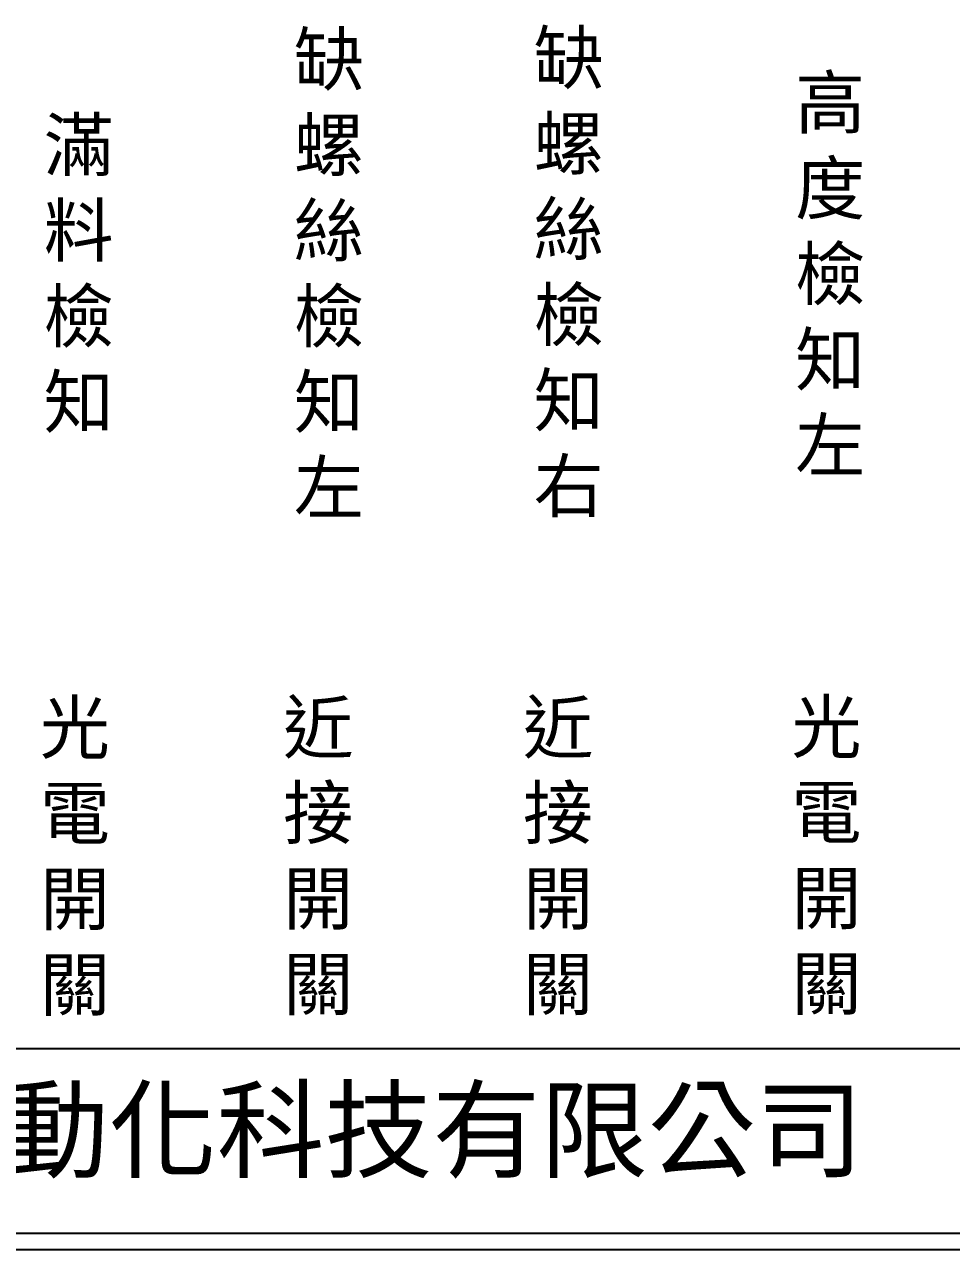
# Model space of a CAD drawing. Extents: x 275 to 562, y 265 to 469.
# Drawn here: x 339.8 to 410.2, y 264.9 to 357.9 of the extents above; entities that cross this region are included whole.
import ezdxf

# ---------------------------------------------------------------- set-up
doc = ezdxf.new("R2010")
doc.units = 0
doc.layers.add('圖框層', color=7, linetype='CONTINUOUS')
doc.layers.add('標尺寸層', color=3, linetype='CONTINUOUS')
doc.styles.add('CNS', font='romanc.shx', dxfattribs={"bigfont": 'chineset.shx'})
doc.styles.add('STSL', font='kaiu.ttf')

msp = doc.modelspace()

# ---------------------------------------------------------------- linework, layer by layer
at = {"layer": '圖框層', "color": 7}
for p, q in [((276.148, 280.195), (560.648, 280.195)), ((276.148, 266.195), (560.648, 266.195)), ((274.898, 264.945), (561.898, 264.945))]:
    msp.add_line(p, q, dxfattribs=at)

# ---------------------------------------------------------------- texts
at = {"layer": '圖框層', "color": 4, "style": 'STSL'}
msp.add_text('泓陞自動化科技有限公司', height=6, dxfattribs=at).set_placement((313.501, 271.022))
at = {"layer": '標尺寸層', "color": 7, "char_height": 3.9, "width": 4.96081, "attachment_point": 5, "style": 'CNS'}
for s, insert in [('{\\fDFKai-SB|b0|i0|c136|p65;缺螺絲檢知左}', (362.932, 338.918)), ('{\\fDFKai-SB|b0|i0|c136|p65;缺螺絲檢知右}', (381.143, 338.951)), ('{\\fDFKai-SB|b0|i0|c136|p65;高度檢知左}', (400.993, 338.884)), ('{\\fDFKai-SB|b0|i0|c136|p65;滿料檢知}', (343.929, 338.851)), ('{\\fDFKai-SB|b0|i0|c136|p65;光電開關}', (343.653, 294.598)), ('{\\fDFKai-SB|b0|i0|c136|p65;近接開關}', (362.121, 294.632)), ('{\\fDFKai-SB|b0|i0|c136|p65;近接開關}', (380.332, 294.632)), ('{\\fDFKai-SB|b0|i0|c136|p65;光電開關}', (400.717, 294.665))]:
    msp.add_mtext(s, dxfattribs=dict(at, insert=insert))

doc.saveas('drawing.dxf')
